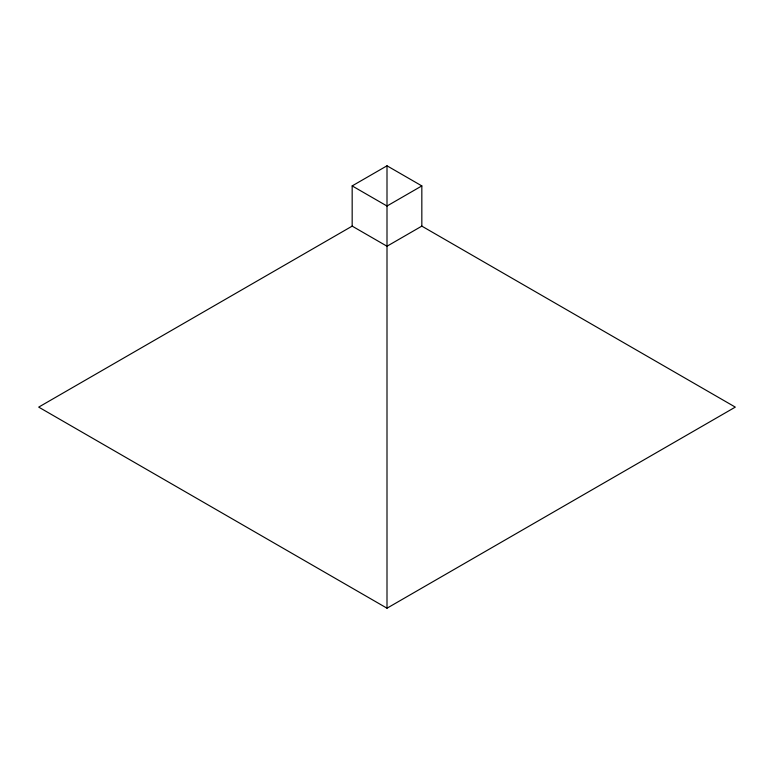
<?xml version="1.0" encoding="UTF-8"?>
<svg xmlns="http://www.w3.org/2000/svg" width="774" height="774" viewBox="0 0 774 774"><rect width="100%" height="100%" fill="white"/><g stroke="black" fill="none" stroke-linecap="round" stroke-linejoin="round"><path stroke-width="1.16" d="M352.17 185.905L387 165.8L421.83 185.905L421.83 226.124L387 246.238L352.17 226.124L352.17 185.905L387 206.019L421.83 185.905M352.48 225.95L38.7 407.114L387 608.2L735.3 407.114L421.52 225.95M387 165.8L387 608.2"/></g></svg>
